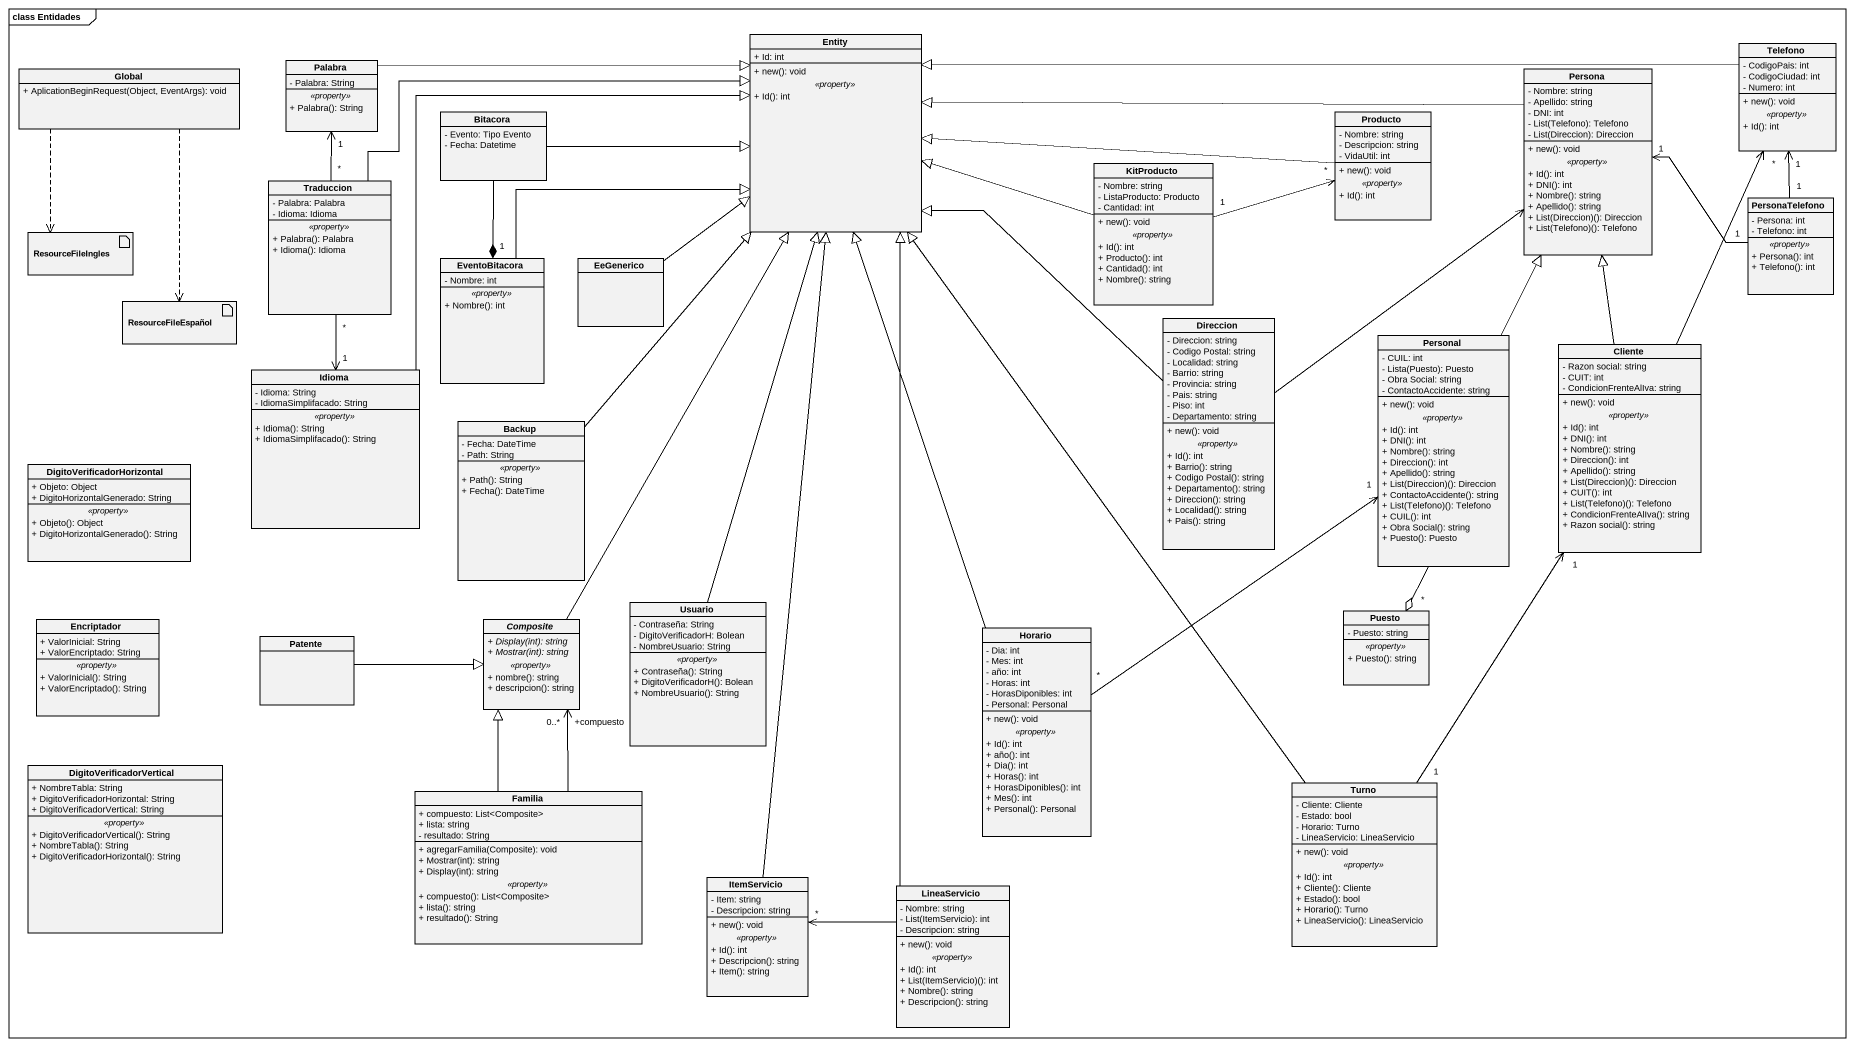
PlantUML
@startuml
mainframe class Entidades
allowmixing
hide circle
hide empty members
skinparam classAttributeIconSize 0
class "Entity" as Entity_ {
  + Id: int
  --
  + new(): void
  .. <<property>> ..
  + Id(): int
}
class Telefono {
  - CodigoPais: int
  - CodigoCiudad: int
  - Numero: int
  --
  + new(): void
  .. <<property>> ..
  + Id(): int
}
class Global {
  + AplicationBeginRequest(Object, EventArgs): void
}
class Palabra {
  - Palabra: String
  .. <<property>> ..
  + Palabra(): String
}
class Persona {
  - Nombre: string
  - Apellido: string
  - DNI: int
  {field} - List(Telefono): Telefono
  {field} - List(Direccion): Direccion
  --
  + new(): void
  .. <<property>> ..
  + Id(): int
  + DNI(): int
  + Nombre(): string
  + Apellido(): string
  + List(Direccion)(): Direccion
  + List(Telefono)(): Telefono
}
class Bitacora {
  - Evento: Tipo Evento
  - Fecha: Datetime
}
class Producto {
  - Nombre: string
  - Descripcion: string
  - VidaUtil: int
  --
  + new(): void
  .. <<property>> ..
  + Id(): int
}
class KitProducto {
  - Nombre: string
  - ListaProducto: Producto
  - Cantidad: int
  --
  + new(): void
  .. <<property>> ..
  + Id(): int
  + Producto(): int
  + Cantidad(): int
  + Nombre(): string
}
class Traduccion {
  - Palabra: Palabra
  - Idioma: Idioma
  .. <<property>> ..
  + Palabra(): Palabra
  + Idioma(): Idioma
}
class PersonaTelefono {
  - Persona: int
  - Telefono: int
  .. <<property>> ..
  + Persona(): int
  + Telefono(): int
}
artifact ResourceFileIngles
class EventoBitacora {
  - Nombre: int
  .. <<property>> ..
  + Nombre(): int
}
class EeGenerico
artifact ResourceFileEspañol
class Direccion {
  - Direccion: string
  - Codigo Postal: string
  - Localidad: string
  - Barrio: string
  - Provincia: string
  - Pais: string
  - Piso: int
  - Departamento: string
  --
  + new(): void
  .. <<property>> ..
  + Id(): int
  + Barrio(): string
  + Codigo Postal(): string
  + Departamento(): string
  + Direccion(): string
  + Localidad(): string
  + Pais(): string
}
class Personal {
  - CUIL: int
  {field} - Lista(Puesto): Puesto
  - Obra Social: string
  - ContactoAccidente: string
  --
  + new(): void
  .. <<property>> ..
  + Id(): int
  + DNI(): int
  + Nombre(): string
  + Direccion(): int
  + Apellido(): string
  + List(Direccion)(): Direccion
  + ContactoAccidente(): string
  + List(Telefono)(): Telefono
  + CUIL(): int
  + Obra Social(): string
  + Puesto(): Puesto
}
class Cliente {
  - Razon social: string
  - CUIT: int
  - CondicionFrenteAlIva: string
  --
  + new(): void
  .. <<property>> ..
  + Id(): int
  + DNI(): int
  + Nombre(): string
  + Direccion(): int
  + Apellido(): string
  + List(Direccion)(): Direccion
  + CUIT(): int
  + List(Telefono)(): Telefono
  + CondicionFrenteAlIva(): string
  + Razon social(): string
}
class Idioma {
  - Idioma: String
  - IdiomaSimplifacado: String
  .. <<property>> ..
  + Idioma(): String
  + IdiomaSimplifacado(): String
}
class Backup {
  - Fecha: DateTime
  - Path: String
  .. <<property>> ..
  + Path(): String
  + Fecha(): DateTime
}
class DigitoVerificadorHorizontal {
  + Objeto: Object
  + DigitoHorizontalGenerado: String
  .. <<property>> ..
  + Objeto(): Object
  + DigitoHorizontalGenerado(): String
}
class Encriptador {
  + ValorInicial: String
  + ValorEncriptado: String
  .. <<property>> ..
  + ValorInicial(): String
  + ValorEncriptado(): String
}
abstract class Composite {
  {abstract} + Display(int): string
  {abstract} + Mostrar(int): string
  .. <<property>> ..
  + nombre(): string
  + descripcion(): string
}
class Usuario {
  - Contraseña: String
  - DigitoVerificadorH: Bolean
  - NombreUsuario: String
  .. <<property>> ..
  + Contraseña(): String
  + DigitoVerificadorH(): Bolean
  + NombreUsuario(): String
}
class Horario {
  - Dia: int
  - Mes: int
  - año: int
  - Horas: int
  - HorasDiponibles: int
  - Personal: Personal
  --
  + new(): void
  .. <<property>> ..
  + Id(): int
  + año(): int
  + Dia(): int
  + Horas(): int
  + HorasDiponibles(): int
  + Mes(): int
  + Personal(): Personal
}
class Puesto {
  - Puesto: string
  .. <<property>> ..
  + Puesto(): string
}
class Patente
class DigitoVerificadorVertical {
  + NombreTabla: String
  + DigitoVerificadorHorizontal: String
  + DigitoVerificadorVertical: String
  .. <<property>> ..
  + DigitoVerificadorVertical(): String
  + NombreTabla(): String
  + DigitoVerificadorHorizontal(): String
}
class Turno {
  - Cliente: Cliente
  - Estado: bool
  - Horario: Turno
  - LineaServicio: LineaServicio
  --
  + new(): void
  .. <<property>> ..
  + Id(): int
  + Cliente(): Cliente
  + Estado(): bool
  + Horario(): Turno
  + LineaServicio(): LineaServicio
}
class Familia {
  + compuesto: List<Composite>
  + lista: string
  - resultado: String
  --
  + agregarFamilia(Composite): void
  + Mostrar(int): string
  + Display(int): string
  .. <<property>> ..
  + compuesto(): List<Composite>
  + lista(): string
  + resultado(): String
}
class ItemServicio {
  - Item: string
  - Descripcion: string
  --
  + new(): void
  .. <<property>> ..
  + Id(): int
  + Descripcion(): string
  + Item(): string
}
class LineaServicio {
  - Nombre: string
  {field} - List(ItemServicio): int
  - Descripcion: string
  --
  + new(): void
  .. <<property>> ..
  + Id(): int
  + List(ItemServicio)(): int
  + Nombre(): string
  + Descripcion(): string
}
Telefono -left-|> Entity_
Global ..> ResourceFileIngles
Global ..> ResourceFileEspañol
Palabra -right-|> Entity_
Palabra "1" <-- "*" Traduccion
Persona -left-|> Entity_
Bitacora -right-|> Entity_
Bitacora --* "1" EventoBitacora
Producto -left-|> Entity_
KitProducto -left-|> Entity_
KitProducto "1" -right-> "*" Producto
Traduccion -right-|> Entity_
Traduccion "*" --> "1" Idioma
PersonaTelefono "1" -up-> "1" Telefono
PersonaTelefono "1" -left-> "1" Persona
EventoBitacora -right-|> Entity_
EeGenerico -up-|> Entity_
Direccion -up-|> Entity_
Direccion -up-> Persona
Personal -up-|> Persona
Personal --o "*" Puesto
Cliente -up-> "*" Telefono
Cliente -up-|> Persona
Idioma -up-|> Entity_
Backup -up-|> Entity_
Composite -up-|> Entity_
Usuario -up-|> Entity_
Horario -up-|> Entity_
Horario "*" -up-> "1" Personal
Patente -right-|> Composite
Turno -up-|> Entity_
Turno "1" -up-> "1" Cliente
Familia -up-> "+compuesto\n0..*" Composite
Familia -up-|> Composite
ItemServicio -up-|> Entity_
LineaServicio -up-|> Entity_
LineaServicio -left-> "*" ItemServicio
@enduml
